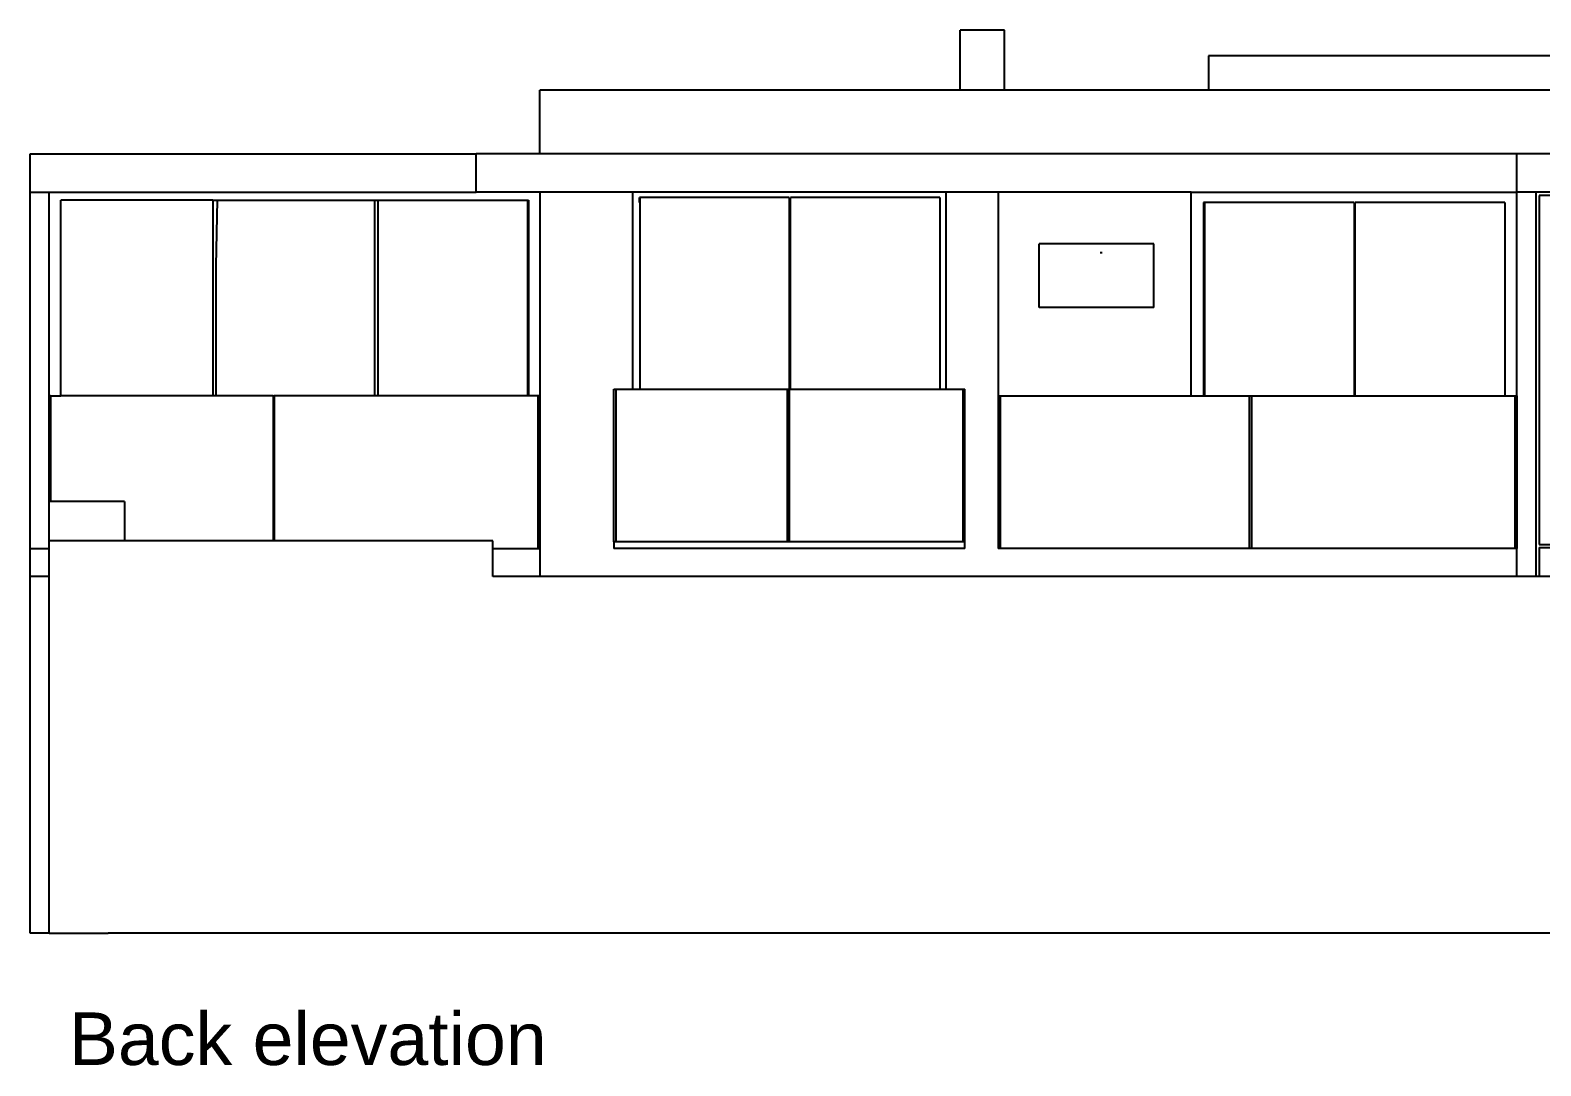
# Model space of a CAD drawing. Header units: metres. Extents: x 244.4 to 340.3, y -4.1 to 64.3.
# Drawn here: x 246.75 to 258.61, y -4.08 to 4.05 of the extents above; entities that cross this region are included whole.
import ezdxf

# ---------------------------------------------------------------- set-up
doc = ezdxf.new("R2010")
doc.units = ezdxf.units.M
doc.layers.add('Edges', color=7, linetype='Continuous')
doc.styles.get("Standard").update_dxf_attribs({"font": 'arial.ttf'})

# ---------------------------------------------------------------- blocks, each defined once
blk = doc.blocks.new('Novo+Sobrado2m bk')
for p, q in [((-2.772, 3.995), (-3.122, 3.995)), ((-3.122, 3.525), (-3.122, 3.995)), ((-2.772, 3.525), (-2.772, 3.995)), ((-1.172, 3.795), (-1.172, 3.525)), ((3.378, 3.795), (-1.172, 3.795)), ((-6.422, 3.025), (-6.422, 3.525)), ((-3.122, 3.525), (-6.422, 3.525)), ((-2.772, 3.525), (-3.122, 3.525)), ((-1.172, 3.525), (-2.772, 3.525)), ((1.7, 3.525), (-1.172, 3.525)), ((-10.425, 2.725), (-10.425, 3.025)), ((-10.425, 3.025), (-6.922, 3.025)), ((-6.922, 2.725), (-6.922, 3.025)), ((-6.422, 3.025), (-6.922, 3.025)), ((1.252, 3.025), (-6.422, 3.025)), ((1.252, 2.725), (1.252, 3.025)), ((1.7, 3.025), (1.252, 3.025)), ((-10.425, 2.725), (-10.275, 2.725)), ((-10.425, -0.075), (-10.425, 2.725)), ((-10.275, 1.125), (-10.275, 2.725)), ((-10.275, 2.725), (-6.922, 2.725)), ((-10.185, 1.125), (-10.185, 2.66)), ((-8.99, 2.66), (-10.185, 2.66)), ((-8.99, 2.66), (-8.99, 1.125)), ((-8.99, 2.66), (-8.955, 2.66)), ((-8.965, 2.146), (-8.955, 2.66)), ((-8.955, 2.66), (-7.72, 2.66)), ((-7.72, 2.66), (-7.72, 1.125)), ((-7.72, 2.66), (-7.695, 2.66)), ((-7.695, 2.66), (-6.52, 2.66)), ((-7.695, 2.66), (-7.695, 1.125)), ((-6.422, 2.725), (-6.922, 2.725)), ((-6.52, 2.66), (-6.52, 1.125)), ((-6.52, 2.66), (-6.512, 2.66)), ((-6.512, 2.66), (-6.512, 1.125)), ((-6.422, 2.725), (-6.422, 1.125)), ((-5.692, 2.725), (-6.422, 2.725)), ((-5.692, 1.177), (-5.692, 2.725)), ((-3.234, 2.725), (-5.692, 2.725)), ((-5.638, 2.683), (-5.641, 2.643)), ((-5.641, 2.643), (-5.641, 2.683)), ((-5.638, 2.683), (-5.641, 2.683)), ((-5.641, 2.643), (-5.638, 2.643)), ((-5.638, 2.683), (-5.638, 2.643)), ((-4.463, 2.683), (-5.638, 2.683)), ((-5.638, 2.643), (-5.638, 1.177)), ((-4.463, 2.683), (-4.463, 1.177)), ((-3.28, 2.683), (-4.455, 2.683)), ((-4.455, 1.177), (-4.455, 2.683)), ((-3.28, 2.683), (-3.28, 1.177)), ((-3.234, 2.725), (-3.234, 1.177)), ((-2.822, 2.725), (-3.234, 2.725)), ((-2.822, 2.725), (-2.822, 1.125)), ((-1.306, 2.725), (-2.822, 2.725)), ((-1.306, 1.125), (-1.306, 2.725)), ((-1.306, 2.725), (1.252, 2.725)), ((-1.21, 2.643), (-1.21, 1.125)), ((-1.202, 2.643), (-1.21, 2.643)), ((-0.027, 2.643), (-1.202, 2.643)), ((-1.202, 2.643), (-1.202, 1.125)), ((-0.027, 2.643), (-0.027, 1.125)), ((1.157, 2.643), (-0.019, 2.643)), ((-0.019, 1.125), (-0.019, 2.643)), ((1.157, 2.643), (1.157, 1.125)), ((1.402, 2.725), (1.252, 2.725)), ((1.252, 1.125), (1.252, 2.725)), ((1.402, -0.295), (1.402, 2.725)), ((4.112, 2.725), (1.402, 2.725)), ((1.426, 2.697), (1.426, -0.042)), ((2.745, 2.697), (1.426, 2.697)), ((-2.501, 1.817), (-2.501, 2.317)), ((-1.6, 2.317), (-2.501, 2.317)), ((-1.6, 1.817), (-1.6, 2.317)), ((-8.965, 1.125), (-8.965, 2.146)), ((-2.021, 2.25), (-2.006, 2.25)), ((-1.6, 1.817), (-2.501, 1.817)), ((-10.275, 0.295), (-10.275, 1.125)), ((-10.265, 1.125), (-10.275, 1.125)), ((-10.265, 1.125), (-10.265, 0.295)), ((-10.265, 1.125), (-10.185, 1.125)), ((-8.99, 1.125), (-10.185, 1.125)), ((-8.965, 1.125), (-8.99, 1.125)), ((-8.518, 1.125), (-8.965, 1.125)), ((-8.518, 1.125), (-8.518, -0.015)), ((-8.518, 1.125), (-8.508, 1.125)), ((-8.508, 1.125), (-8.508, -0.015)), ((-7.72, 1.125), (-8.508, 1.125)), ((-7.695, 1.125), (-7.72, 1.125)), ((-6.52, 1.125), (-7.695, 1.125)), ((-6.512, 1.125), (-6.52, 1.125)), ((-6.438, 1.125), (-6.512, 1.125)), ((-6.422, 1.125), (-6.438, 1.125)), ((-6.438, 1.125), (-6.438, -0.075)), ((-6.422, 1.125), (-6.422, -0.075)), ((-5.842, -0.023), (-5.842, 1.177)), ((-5.842, 1.177), (-5.826, 1.177)), ((-5.826, 1.177), (-5.826, -0.023)), ((-5.826, 1.177), (-5.692, 1.177)), ((-5.692, 1.177), (-5.638, 1.177)), ((-5.638, 1.177), (-4.48, 1.177)), ((-4.48, 1.177), (-4.48, -0.023)), ((-4.48, 1.177), (-4.463, 1.177)), ((-4.463, 1.177), (-4.463, -0.023)), ((-4.463, 1.177), (-4.463, 1.177)), ((-4.463, 1.177), (-4.455, 1.177)), ((-4.455, 1.177), (-3.28, 1.177)), ((-3.28, 1.177), (-3.234, 1.177)), ((-3.234, 1.177), (-3.1, 1.177)), ((-3.1, 1.177), (-3.1, -0.023)), ((-3.1, 1.177), (-3.084, 1.177)), ((-3.084, -0.023), (-3.084, 1.177)), ((-2.822, 1.125), (-2.805, 1.125)), ((-2.822, 1.125), (-2.822, -0.075)), ((-2.805, -0.075), (-2.805, 1.125)), ((-2.805, 1.125), (-1.306, 1.125)), ((-1.306, 1.125), (-1.21, 1.125)), ((-1.21, 1.125), (-1.202, 1.125)), ((-1.202, 1.125), (-0.851, 1.125)), ((-0.851, 1.125), (-0.851, -0.075)), ((-0.851, 1.125), (-0.834, 1.125)), ((-0.834, 1.125), (-0.834, -0.075)), ((-0.834, 1.125), (-0.027, 1.125)), ((-0.027, 1.125), (-0.019, 1.125)), ((-0.019, 1.125), (1.157, 1.125)), ((1.157, 1.125), (1.236, 1.125)), ((1.236, 1.125), (1.236, -0.075)), ((1.236, 1.125), (1.252, 1.125)), ((1.252, 1.125), (1.252, -0.075)), ((-10.265, 0.295), (-10.275, 0.295)), ((-10.275, -0.015), (-10.275, 0.295)), ((-9.685, 0.295), (-10.265, 0.295)), ((-9.685, 0.295), (-9.685, -0.015)), ((-10.425, -0.075), (-10.275, -0.075)), ((-10.425, -0.295), (-10.425, -0.075)), ((-9.685, -0.015), (-10.275, -0.015)), ((-10.275, -0.075), (-10.275, -0.015)), ((-10.275, -0.295), (-10.275, -0.075)), ((-8.518, -0.015), (-9.685, -0.015)), ((-8.508, -0.015), (-8.518, -0.015)), ((-6.791, -0.015), (-8.508, -0.015)), ((-6.791, -0.075), (-6.791, -0.015)), ((-6.791, -0.075), (-6.438, -0.075)), ((-6.791, -0.295), (-6.791, -0.075)), ((-6.438, -0.075), (-6.422, -0.075)), ((-6.422, -0.075), (-6.422, -0.295)), ((-5.842, -0.023), (-5.842, -0.075)), ((-5.826, -0.023), (-5.842, -0.023)), ((-3.084, -0.075), (-5.842, -0.075)), ((-4.48, -0.023), (-5.826, -0.023)), ((-4.463, -0.023), (-4.48, -0.023)), ((-3.1, -0.023), (-4.463, -0.023)), ((-3.084, -0.023), (-3.1, -0.023)), ((-3.084, -0.075), (-3.084, -0.023)), ((-2.805, -0.075), (-2.822, -0.075)), ((-0.851, -0.075), (-2.805, -0.075)), ((-0.834, -0.075), (-0.851, -0.075)), ((1.236, -0.075), (-0.834, -0.075)), ((1.252, -0.075), (1.236, -0.075)), ((1.252, -0.295), (1.252, -0.075)), ((1.426, -0.042), (2.745, -0.042)), ((1.426, -0.067), (1.426, -0.295)), ((1.426, -0.067), (2.745, -0.067)), ((-10.425, -3.095), (-10.425, -0.295)), ((-10.275, -0.295), (-10.425, -0.295)), ((-10.275, -3.095), (-10.275, -0.295)), ((-6.422, -0.295), (-6.791, -0.295)), ((1.252, -0.295), (-6.422, -0.295)), ((1.402, -0.295), (1.252, -0.295)), ((1.426, -0.295), (1.402, -0.295)), ((2.745, -0.295), (1.426, -0.295)), ((-10.275, -3.095), (-10.425, -3.095)), ((-10.275, -3.095), (-9.814, -3.095)), ((-4.138, -3.095), (-9.814, -3.095)), ((10.275, -3.095), (-4.138, -3.095))]:
    blk.add_line(p, q)

msp = doc.modelspace()

# ---------------------------------------------------------------- block references
at = {"layer": 'Edges'}
msp.add_blockref('Novo+Sobrado2m bk', (257.171, 0.053), dxfattribs=at)

# ---------------------------------------------------------------- texts
at = {"layer": 'Edges', "insert": (247.05, -3.664), "char_height": 0.41304, "width": 8.77068, "attachment_point": 1}
msp.add_mtext('Back elevation', dxfattribs=at)

doc.saveas('drawing.dxf')
